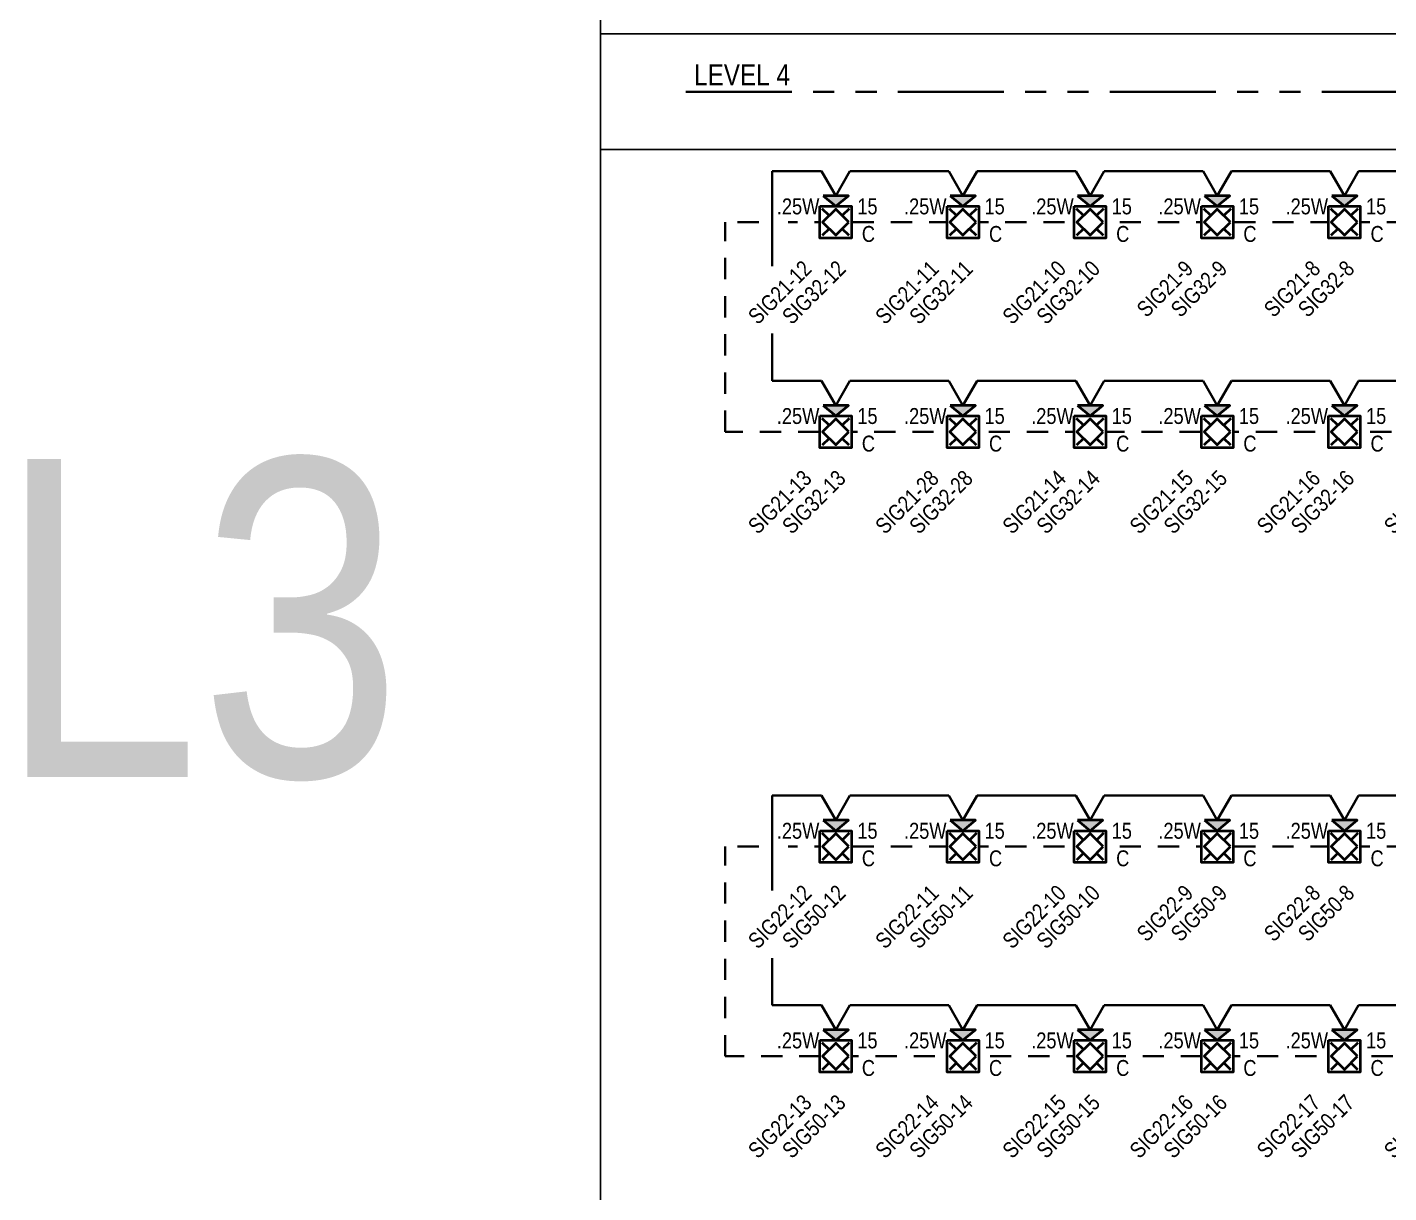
# Model space of a CAD drawing. Header units: inches. Extents: x 84 to 207, y -12 to 77.
# Drawn here: x 115.13 to 123.16, y 17.08 to 23.95 of the extents above; entities that cross this region are included whole.
import ezdxf
from ezdxf.enums import TextEntityAlignment as Align

# ---------------------------------------------------------------- set-up
doc = ezdxf.new("R2010")
doc.units = ezdxf.units.IN
doc.header["$MEASUREMENT"] = 0
doc.set_wipeout_variables(frame=1)
doc.linetypes.add('HIDDEN2', pattern=[0.1875, 0.125, -0.0625])
doc.linetypes.add('PHANTOM2', pattern=[1.25, 0.625, -0.125, 0.125, -0.125, 0.125, -0.125])
for name, color, linetype, lineweight in [('F-ALRM-INDC', 83, 'Continuous', 40), ('F-ALRM-WIRE-DTCT', 151, 'Continuous', 35), ('F-ALRM-WIRE-INDC', 3, 'Continuous', 35), ('F-ALRM-WIRE-SPKR', 221, 'HIDDEN2', 35), ('F-ANNO-INDC', 3, 'Continuous', 25), ('F-ANNO-INDC-ADDR', 91, 'Continuous', 25), ('F-ANNO-INDC-CAND', 120, 'Continuous', 25), ('F-ANNO-INDC-DESC', 111, 'Continuous', 25), ('F-ANNO-INDC-NOTE', 110, 'Continuous', 25), ('F-ANNO-SPKR-ADDR', 210, 'Continuous', 25), ('F-ANNO-SPKR-WATT', 220, 'Continuous', 25), ('F-ANNO-TEXT', 7, 'Continuous', 25), ('F-ANNO-WIPE', 7, 'Continuous', 0)]:
    doc.layers.add(name, color=color, linetype=linetype, lineweight=lineweight)
doc.styles.add('Body', font='', dxfattribs={"height": 0.09375})
doc.styles.get("Standard").update_dxf_attribs({"font": 'arial.ttf'})
doc.styles.get('Body').set_extended_font_data('Arial Narrow')

# ---------------------------------------------------------------- blocks, each defined once
blk = doc.blocks.new('*U22')
at = {"color": 0, "linetype": 'ByBlock', "lineweight": -2, "style": 'Body', "flags": 9}
blk.add_attdef('WIREDROP', text='', height=0.00938, dxfattribs=at).set_placement((0, -0.1449), align=Align.MIDDLE_CENTER)
at = {"layer": 'F-ANNO-INDC-ADDR', "style": 'Body', "flags": 8}
blk.add_attdef('NACTAG', text='', height=0.0938, rotation=45, dxfattribs=at).set_placement((-0.2007, -0.2176), align=Align.TOP_RIGHT)
at = {"layer": 'F-ANNO-INDC-DESC', "lineweight": 30, "flags": 51}
blk.add_attdef('DESCRIPTION', text='', height=0.0938, rotation=45, dxfattribs=at).set_placement((0.2007, -0.2176), align=Align.TOP_RIGHT)
at = {"layer": 'F-ANNO-INDC-NOTE', "lineweight": 30, "flags": 104}
blk.add_attdef('NOTES', text='', height=0.0938, dxfattribs=at).set_placement((-0.1927, -0.0693), align=Align.MIDDLE_RIGHT)
at = {"layer": 'F-ANNO-SPKR-ADDR', "style": 'Body', "flags": 8}
blk.add_attdef('SPEAKTAG', text='', height=0.0938, rotation=45, dxfattribs=at).set_placement((0, -0.2176), align=Align.TOP_RIGHT)
at = {"linetype": 'ByBlock', "ltscale": 0.5}
blk.add_wipeout([(-0.0938, 0.0937), (0.0937, 0.0937), (0.0937, -0.0938), (-0.0938, -0.0938)], dxfattribs=at).dxf.layer = 'F-ANNO-WIPE'
at = {"color": 0, "linetype": 'ByBlock', "lineweight": -2, "ltscale": 0.5}
for p, q in [((-0.0387, -0.0387), (-0.0793, -0.0793)), ((0.0793, -0.0793), (0.0387, -0.0387))]:
    blk.add_line(p, q, dxfattribs=at)
at = {"color": 0, "linetype": 'ByBlock', "lineweight": -2, "style": 'Body', "flags": 9}
blk.add_attdef('WIRE', (-0.0007, 0), '', height=0.00938, dxfattribs=at)
for tag, p in [('CONNFROM_SPEAK', (0, -0.1336)), ('CONNFROM_NAC', (0, -0.121)), ('ELEVATION', (0, -0.1084)), ('PID', (0, -0.0962))]:
    blk.add_attdef(tag, text='', height=0.00938, dxfattribs=at).set_placement(p, align=Align.MIDDLE_CENTER)
at = {"layer": 'F-ANNO-INDC', "style": 'Body', "flags": 8}
blk.add_attdef('CEIL', text='', height=0.0938, dxfattribs=at).set_placement((0.1927, -0.0693), align=Align.MIDDLE_CENTER)
at = {"layer": 'F-ANNO-INDC-NOTE', "style": 'Body'}
blk.add_attdef('NOTE', text='', height=0.0938, dxfattribs=at).set_placement((-0.1927, -0.0693), align=Align.MIDDLE_CENTER)
at = {"linetype": 'ByBlock'}
blk.add_wipeout([(-0.075, 0.1562), (0, 0.0937), (0.075, 0.1562)], dxfattribs=at).dxf.layer = 'F-ANNO-WIPE'
h = blk.add_hatch(color=0)
h.dxf.hatch_style = 1
h.paths.add_polyline_path([(0.075, 0.1562), (-0.075, 0.1562), (0, 0.0937)])
at = {"color": 0, "linetype": 'ByBlock', "lineweight": -2, "ltscale": 0.5}
for p, q in [((-0.0387, 0.0387), (-0.0793, 0.0793)), ((0.0793, 0.0793), (0.0387, 0.0387))]:
    blk.add_line(p, q, dxfattribs=at)
for points in [[(-0.0938, 0.0937), (0.0937, 0.0937), (0.0937, -0.0938), (-0.0938, -0.0938)], [(0.0774, 0), (0, 0.0774), (-0.0774, 0), (0, -0.0774)]]:
    blk.add_lwpolyline(points, close=True, dxfattribs=at)
at = {"color": 0, "linetype": 'ByBlock', "lineweight": -2}
blk.add_lwpolyline([(-0.075, 0.1562), (0, 0.0937), (0.075, 0.1562)], close=True, dxfattribs=at)
at = {"layer": 'F-ANNO-INDC', "style": 'Body', "flags": 8}
for tag, p in [('WG', (-0.1927, 0.229)), ('WP', (0.1927, 0.229))]:
    blk.add_attdef(tag, text='', height=0.0938, dxfattribs=at).set_placement(p, align=Align.MIDDLE_CENTER)
at = {"layer": 'F-ANNO-INDC-CAND', "style": 'Body', "flags": 8}
blk.add_attdef('CD', text='', height=0.0938, dxfattribs=at).set_placement((0.1871, 0.0933), align=Align.MIDDLE_CENTER)
at = {"layer": 'F-ANNO-SPKR-WATT', "linetype": 'Continuous', "style": 'Body', "flags": 8}
blk.add_attdef('WATT', text='', height=0.0938, dxfattribs=at).set_placement((-0.2221, 0.0933), align=Align.MIDDLE_CENTER)
blk = doc.blocks.new('*U64')
at = {"color": 0, "linetype": 'ByBlock', "lineweight": -2}
for points in [[(0, 0.1557), (-0.0833, 0.3)], [(0, 0.1557), (0.0833, 0.3)], [(0.0833, 0.3), (0.6667, 0.3)]]:
    blk.add_lwpolyline(points, dxfattribs=at)

msp = doc.modelspace()

# ---------------------------------------------------------------- linework, layer by layer
at = {"layer": 'Defpoints', "color": 3}
msp.add_lwpolyline([(118.5083, 23.2331), (154.2067, 23.2331), (154.2067, 50.474), (118.5083, 50.474)], close=True, dxfattribs=at)
at = {"layer": 'F-ALRM-WIRE-DTCT', "color": 251, "linetype": 'PHANTOM2', "true_color": 0x636466}
msp.add_line((119.0119, 23.5735), (147.5653, 23.5735), dxfattribs=at)
at = {"layer": 'F-ALRM-WIRE-INDC'}
for p, q in [((119.8121, 23.1047), (119.5204, 23.1047)), ((119.5204, 22.1471), (119.5204, 21.8687)), ((119.8121, 21.8687), (119.5204, 21.8687)), ((119.8121, 19.4234), (119.5204, 19.4234)), ((119.5204, 18.4658), (119.5204, 18.1874)), ((119.8121, 18.1874), (119.5204, 18.1874))]:
    msp.add_line(p, q, dxfattribs=at)
at = {"layer": 'F-ALRM-WIRE-SPKR'}
for p, q in [((119.2429, 21.5682), (119.2429, 22.8042)), ((119.2429, 17.8869), (119.2429, 19.1229))]:
    msp.add_line(p, q, dxfattribs=at)
for points in [[(128.8954, 22.8042), (119.6141, 22.8042)], [(128.7978, 21.5682), (119.2429, 21.5682)], [(128.8954, 19.1229), (119.6141, 19.1229)], [(129.9305, 17.8869), (119.2429, 17.8869)]]:
    msp.add_lwpolyline(points, dxfattribs=at)

# ---------------------------------------------------------------- texts
at = {"layer": 'Defpoints', "color": 6, "style": 'Body'}
msp.add_text('L3', height=1.875, dxfattribs=at).set_placement((114.9507, 19.534))
at = {"layer": 'F-ANNO-TEXT', "insert": (119.06, 23.6106), "char_height": 0.125, "width": 0.859512, "attachment_point": 7, "style": 'Body'}
msp.add_mtext('LEVEL 4', dxfattribs=at)

# ---------------------------------------------------------------- next in the draw order: block references
at = {"layer": 'F-ALRM-INDC'}
ref = msp.add_blockref('*U22', (122.8954, 22.8042), dxfattribs=at)
ref.add_attrib('CEIL', 'C', dxfattribs={"layer": 'F-ANNO-INDC', "height": 0.0938, "style": 'Body'}).set_placement((123.088, 22.7349), align=Align.MIDDLE_CENTER)
ref.add_attrib('NACTAG', 'SIG21-8', dxfattribs={"layer": 'F-ANNO-INDC-ADDR', "height": 0.09375, "rotation": 45, "style": 'Body'}).set_placement((122.6947, 22.5865), align=Align.TOP_RIGHT)
ref.add_attrib('CD', '15', dxfattribs={"layer": 'F-ANNO-INDC-CAND', "height": 0.09375, "style": 'Body'}).set_placement((123.0824, 22.8974), align=Align.MIDDLE_CENTER)
ref.add_attrib('SPEAKTAG', 'SIG32-8', dxfattribs={"layer": 'F-ANNO-SPKR-ADDR', "height": 0.09375, "rotation": 45, "style": 'Body'}).set_placement((122.8954, 22.5865), align=Align.TOP_RIGHT)
ref.add_attrib('WATT', '.25W', dxfattribs={"layer": 'F-ANNO-SPKR-WATT', "linetype": 'Continuous', "height": 0.09375, "style": 'Body'}).set_placement((122.6733, 22.8974), align=Align.MIDDLE_CENTER)
ref = msp.add_blockref('*U22', (119.8954, 21.5682), dxfattribs=at)
ref.add_attrib('CEIL', 'C', dxfattribs={"layer": 'F-ANNO-INDC', "height": 0.0938, "style": 'Body'}).set_placement((120.088, 21.4989), align=Align.MIDDLE_CENTER)
ref.add_attrib('NACTAG', 'SIG21-13', dxfattribs={"layer": 'F-ANNO-INDC-ADDR', "height": 0.09375, "rotation": 45, "style": 'Body'}).set_placement((119.6947, 21.3506), align=Align.TOP_RIGHT)
ref.add_attrib('CD', '15', dxfattribs={"layer": 'F-ANNO-INDC-CAND', "height": 0.09375, "style": 'Body'}).set_placement((120.0824, 21.6615), align=Align.MIDDLE_CENTER)
ref.add_attrib('SPEAKTAG', 'SIG32-13', dxfattribs={"layer": 'F-ANNO-SPKR-ADDR', "height": 0.09375, "rotation": 45, "style": 'Body'}).set_placement((119.8954, 21.3506), align=Align.TOP_RIGHT)
ref.add_attrib('WATT', '.25W', dxfattribs={"layer": 'F-ANNO-SPKR-WATT', "linetype": 'Continuous', "height": 0.09375, "style": 'Body'}).set_placement((119.6733, 21.6615), align=Align.MIDDLE_CENTER)
ref = msp.add_blockref('*U22', (121.3954, 21.5682), dxfattribs=at)
ref.add_attrib('CEIL', 'C', dxfattribs={"layer": 'F-ANNO-INDC', "height": 0.0938, "style": 'Body'}).set_placement((121.588, 21.4989), align=Align.MIDDLE_CENTER)
ref.add_attrib('NACTAG', 'SIG21-14', dxfattribs={"layer": 'F-ANNO-INDC-ADDR', "height": 0.09375, "rotation": 45, "style": 'Body'}).set_placement((121.1947, 21.3506), align=Align.TOP_RIGHT)
ref.add_attrib('CD', '15', dxfattribs={"layer": 'F-ANNO-INDC-CAND', "height": 0.09375, "style": 'Body'}).set_placement((121.5824, 21.6615), align=Align.MIDDLE_CENTER)
ref.add_attrib('SPEAKTAG', 'SIG32-14', dxfattribs={"layer": 'F-ANNO-SPKR-ADDR', "height": 0.09375, "rotation": 45, "style": 'Body'}).set_placement((121.3954, 21.3506), align=Align.TOP_RIGHT)
ref.add_attrib('WATT', '.25W', dxfattribs={"layer": 'F-ANNO-SPKR-WATT', "linetype": 'Continuous', "height": 0.09375, "style": 'Body'}).set_placement((121.1733, 21.6615), align=Align.MIDDLE_CENTER)
ref = msp.add_blockref('*U22', (122.8954, 19.1229), dxfattribs=at)
ref.add_attrib('CEIL', 'C', dxfattribs={"layer": 'F-ANNO-INDC', "height": 0.0938, "style": 'Body'}).set_placement((123.088, 19.0536), align=Align.MIDDLE_CENTER)
ref.add_attrib('NACTAG', 'SIG22-8', dxfattribs={"layer": 'F-ANNO-INDC-ADDR', "height": 0.09375, "rotation": 45, "style": 'Body'}).set_placement((122.6947, 18.9052), align=Align.TOP_RIGHT)
ref.add_attrib('CD', '15', dxfattribs={"layer": 'F-ANNO-INDC-CAND', "height": 0.09375, "style": 'Body'}).set_placement((123.0824, 19.2161), align=Align.MIDDLE_CENTER)
ref.add_attrib('SPEAKTAG', 'SIG50-8', dxfattribs={"layer": 'F-ANNO-SPKR-ADDR', "height": 0.09375, "rotation": 45, "style": 'Body'}).set_placement((122.8954, 18.9052), align=Align.TOP_RIGHT)
ref.add_attrib('WATT', '.25W', dxfattribs={"layer": 'F-ANNO-SPKR-WATT', "linetype": 'Continuous', "height": 0.09375, "style": 'Body'}).set_placement((122.6733, 19.2161), align=Align.MIDDLE_CENTER)
ref = msp.add_blockref('*U22', (119.8954, 17.8869), dxfattribs=at)
ref.add_attrib('CEIL', 'C', dxfattribs={"layer": 'F-ANNO-INDC', "height": 0.0938, "style": 'Body'}).set_placement((120.088, 17.8176), align=Align.MIDDLE_CENTER)
ref.add_attrib('NACTAG', 'SIG22-13', dxfattribs={"layer": 'F-ANNO-INDC-ADDR', "height": 0.09375, "rotation": 45, "style": 'Body'}).set_placement((119.6947, 17.6693), align=Align.TOP_RIGHT)
ref.add_attrib('CD', '15', dxfattribs={"layer": 'F-ANNO-INDC-CAND', "height": 0.09375, "style": 'Body'}).set_placement((120.0824, 17.9802), align=Align.MIDDLE_CENTER)
ref.add_attrib('SPEAKTAG', 'SIG50-13', dxfattribs={"layer": 'F-ANNO-SPKR-ADDR', "height": 0.09375, "rotation": 45, "style": 'Body'}).set_placement((119.8954, 17.6693), align=Align.TOP_RIGHT)
ref.add_attrib('WATT', '.25W', dxfattribs={"layer": 'F-ANNO-SPKR-WATT', "linetype": 'Continuous', "height": 0.09375, "style": 'Body'}).set_placement((119.6733, 17.9802), align=Align.MIDDLE_CENTER)

# ---------------------------------------------------------------- next in the draw order: block references
ref = msp.add_blockref('*U22', (122.1454, 22.8042), dxfattribs=at)
ref.add_attrib('CEIL', 'C', dxfattribs={"layer": 'F-ANNO-INDC', "height": 0.0938, "style": 'Body'}).set_placement((122.338, 22.7349), align=Align.MIDDLE_CENTER)
ref.add_attrib('NACTAG', 'SIG21-9', dxfattribs={"layer": 'F-ANNO-INDC-ADDR', "height": 0.09375, "rotation": 45, "style": 'Body'}).set_placement((121.9447, 22.5865), align=Align.TOP_RIGHT)
ref.add_attrib('CD', '15', dxfattribs={"layer": 'F-ANNO-INDC-CAND', "height": 0.09375, "style": 'Body'}).set_placement((122.3324, 22.8974), align=Align.MIDDLE_CENTER)
ref.add_attrib('SPEAKTAG', 'SIG32-9', dxfattribs={"layer": 'F-ANNO-SPKR-ADDR', "height": 0.09375, "rotation": 45, "style": 'Body'}).set_placement((122.1454, 22.5865), align=Align.TOP_RIGHT)
ref.add_attrib('WATT', '.25W', dxfattribs={"layer": 'F-ANNO-SPKR-WATT', "linetype": 'Continuous', "height": 0.09375, "style": 'Body'}).set_placement((121.9233, 22.8974), align=Align.MIDDLE_CENTER)
ref = msp.add_blockref('*U22', (120.6454, 21.5682), dxfattribs=at)
ref.add_attrib('CEIL', 'C', dxfattribs={"layer": 'F-ANNO-INDC', "height": 0.0938, "style": 'Body'}).set_placement((120.838, 21.4989), align=Align.MIDDLE_CENTER)
ref.add_attrib('NACTAG', 'SIG21-28', dxfattribs={"layer": 'F-ANNO-INDC-ADDR', "height": 0.09375, "rotation": 45, "style": 'Body'}).set_placement((120.4447, 21.3506), align=Align.TOP_RIGHT)
ref.add_attrib('CD', '15', dxfattribs={"layer": 'F-ANNO-INDC-CAND', "height": 0.09375, "style": 'Body'}).set_placement((120.8324, 21.6615), align=Align.MIDDLE_CENTER)
ref.add_attrib('SPEAKTAG', 'SIG32-28', dxfattribs={"layer": 'F-ANNO-SPKR-ADDR', "height": 0.09375, "rotation": 45, "style": 'Body'}).set_placement((120.6454, 21.3506), align=Align.TOP_RIGHT)
ref.add_attrib('WATT', '.25W', dxfattribs={"layer": 'F-ANNO-SPKR-WATT', "linetype": 'Continuous', "height": 0.09375, "style": 'Body'}).set_placement((120.4233, 21.6615), align=Align.MIDDLE_CENTER)
ref = msp.add_blockref('*U22', (122.1454, 21.5682), dxfattribs=at)
ref.add_attrib('CEIL', 'C', dxfattribs={"layer": 'F-ANNO-INDC', "height": 0.0938, "style": 'Body'}).set_placement((122.338, 21.4989), align=Align.MIDDLE_CENTER)
ref.add_attrib('NACTAG', 'SIG21-15', dxfattribs={"layer": 'F-ANNO-INDC-ADDR', "height": 0.09375, "rotation": 45, "style": 'Body'}).set_placement((121.9447, 21.3506), align=Align.TOP_RIGHT)
ref.add_attrib('CD', '15', dxfattribs={"layer": 'F-ANNO-INDC-CAND', "height": 0.09375, "style": 'Body'}).set_placement((122.3324, 21.6615), align=Align.MIDDLE_CENTER)
ref.add_attrib('SPEAKTAG', 'SIG32-15', dxfattribs={"layer": 'F-ANNO-SPKR-ADDR', "height": 0.09375, "rotation": 45, "style": 'Body'}).set_placement((122.1454, 21.3506), align=Align.TOP_RIGHT)
ref.add_attrib('WATT', '.25W', dxfattribs={"layer": 'F-ANNO-SPKR-WATT', "linetype": 'Continuous', "height": 0.09375, "style": 'Body'}).set_placement((121.9233, 21.6615), align=Align.MIDDLE_CENTER)
ref = msp.add_blockref('*U22', (122.1454, 19.1229), dxfattribs=at)
ref.add_attrib('CEIL', 'C', dxfattribs={"layer": 'F-ANNO-INDC', "height": 0.0938, "style": 'Body'}).set_placement((122.338, 19.0536), align=Align.MIDDLE_CENTER)
ref.add_attrib('NACTAG', 'SIG22-9', dxfattribs={"layer": 'F-ANNO-INDC-ADDR', "height": 0.09375, "rotation": 45, "style": 'Body'}).set_placement((121.9447, 18.9052), align=Align.TOP_RIGHT)
ref.add_attrib('CD', '15', dxfattribs={"layer": 'F-ANNO-INDC-CAND', "height": 0.09375, "style": 'Body'}).set_placement((122.3324, 19.2161), align=Align.MIDDLE_CENTER)
ref.add_attrib('SPEAKTAG', 'SIG50-9', dxfattribs={"layer": 'F-ANNO-SPKR-ADDR', "height": 0.09375, "rotation": 45, "style": 'Body'}).set_placement((122.1454, 18.9052), align=Align.TOP_RIGHT)
ref.add_attrib('WATT', '.25W', dxfattribs={"layer": 'F-ANNO-SPKR-WATT', "linetype": 'Continuous', "height": 0.09375, "style": 'Body'}).set_placement((121.9233, 19.2161), align=Align.MIDDLE_CENTER)
ref = msp.add_blockref('*U22', (120.6454, 17.8869), dxfattribs=at)
ref.add_attrib('CEIL', 'C', dxfattribs={"layer": 'F-ANNO-INDC', "height": 0.0938, "style": 'Body'}).set_placement((120.838, 17.8176), align=Align.MIDDLE_CENTER)
ref.add_attrib('NACTAG', 'SIG22-14', dxfattribs={"layer": 'F-ANNO-INDC-ADDR', "height": 0.09375, "rotation": 45, "style": 'Body'}).set_placement((120.4447, 17.6693), align=Align.TOP_RIGHT)
ref.add_attrib('CD', '15', dxfattribs={"layer": 'F-ANNO-INDC-CAND', "height": 0.09375, "style": 'Body'}).set_placement((120.8324, 17.9802), align=Align.MIDDLE_CENTER)
ref.add_attrib('SPEAKTAG', 'SIG50-14', dxfattribs={"layer": 'F-ANNO-SPKR-ADDR', "height": 0.09375, "rotation": 45, "style": 'Body'}).set_placement((120.6454, 17.6693), align=Align.TOP_RIGHT)
ref.add_attrib('WATT', '.25W', dxfattribs={"layer": 'F-ANNO-SPKR-WATT', "linetype": 'Continuous', "height": 0.09375, "style": 'Body'}).set_placement((120.4233, 17.9802), align=Align.MIDDLE_CENTER)
at = {"layer": 'F-ALRM-WIRE-INDC'}
for p in [(122.8954, 22.8047), (122.8954, 19.1234)]:
    msp.add_blockref('*U64', p, dxfattribs=at)

# ---------------------------------------------------------------- next in the draw order: block references
at = {"layer": 'F-ALRM-INDC'}
ref = msp.add_blockref('*U22', (121.3954, 22.8042), dxfattribs=at)
ref.add_attrib('CEIL', 'C', dxfattribs={"layer": 'F-ANNO-INDC', "height": 0.0938, "style": 'Body'}).set_placement((121.588, 22.7349), align=Align.MIDDLE_CENTER)
ref.add_attrib('NACTAG', 'SIG21-10', dxfattribs={"layer": 'F-ANNO-INDC-ADDR', "height": 0.09375, "rotation": 45, "style": 'Body'}).set_placement((121.1947, 22.5865), align=Align.TOP_RIGHT)
ref.add_attrib('CD', '15', dxfattribs={"layer": 'F-ANNO-INDC-CAND', "height": 0.09375, "style": 'Body'}).set_placement((121.5824, 22.8974), align=Align.MIDDLE_CENTER)
ref.add_attrib('SPEAKTAG', 'SIG32-10', dxfattribs={"layer": 'F-ANNO-SPKR-ADDR', "height": 0.09375, "rotation": 45, "style": 'Body'}).set_placement((121.3954, 22.5865), align=Align.TOP_RIGHT)
ref.add_attrib('WATT', '.25W', dxfattribs={"layer": 'F-ANNO-SPKR-WATT', "linetype": 'Continuous', "height": 0.09375, "style": 'Body'}).set_placement((121.1733, 22.8974), align=Align.MIDDLE_CENTER)
ref = msp.add_blockref('*U22', (122.8954, 21.5682), dxfattribs=at)
ref.add_attrib('CEIL', 'C', dxfattribs={"layer": 'F-ANNO-INDC', "height": 0.0938, "style": 'Body'}).set_placement((123.088, 21.4989), align=Align.MIDDLE_CENTER)
ref.add_attrib('NACTAG', 'SIG21-16', dxfattribs={"layer": 'F-ANNO-INDC-ADDR', "height": 0.09375, "rotation": 45, "style": 'Body'}).set_placement((122.6947, 21.3506), align=Align.TOP_RIGHT)
ref.add_attrib('CD', '15', dxfattribs={"layer": 'F-ANNO-INDC-CAND', "height": 0.09375, "style": 'Body'}).set_placement((123.0824, 21.6615), align=Align.MIDDLE_CENTER)
ref.add_attrib('SPEAKTAG', 'SIG32-16', dxfattribs={"layer": 'F-ANNO-SPKR-ADDR', "height": 0.09375, "rotation": 45, "style": 'Body'}).set_placement((122.8954, 21.3506), align=Align.TOP_RIGHT)
ref.add_attrib('WATT', '.25W', dxfattribs={"layer": 'F-ANNO-SPKR-WATT', "linetype": 'Continuous', "height": 0.09375, "style": 'Body'}).set_placement((122.6733, 21.6615), align=Align.MIDDLE_CENTER)
ref = msp.add_blockref('*U22', (121.3954, 19.1229), dxfattribs=at)
ref.add_attrib('CEIL', 'C', dxfattribs={"layer": 'F-ANNO-INDC', "height": 0.0938, "style": 'Body'}).set_placement((121.588, 19.0536), align=Align.MIDDLE_CENTER)
ref.add_attrib('NACTAG', 'SIG22-10', dxfattribs={"layer": 'F-ANNO-INDC-ADDR', "height": 0.09375, "rotation": 45, "style": 'Body'}).set_placement((121.1947, 18.9052), align=Align.TOP_RIGHT)
ref.add_attrib('CD', '15', dxfattribs={"layer": 'F-ANNO-INDC-CAND', "height": 0.09375, "style": 'Body'}).set_placement((121.5824, 19.2161), align=Align.MIDDLE_CENTER)
ref.add_attrib('SPEAKTAG', 'SIG50-10', dxfattribs={"layer": 'F-ANNO-SPKR-ADDR', "height": 0.09375, "rotation": 45, "style": 'Body'}).set_placement((121.3954, 18.9052), align=Align.TOP_RIGHT)
ref.add_attrib('WATT', '.25W', dxfattribs={"layer": 'F-ANNO-SPKR-WATT', "linetype": 'Continuous', "height": 0.09375, "style": 'Body'}).set_placement((121.1733, 19.2161), align=Align.MIDDLE_CENTER)
ref = msp.add_blockref('*U22', (121.3954, 17.8869), dxfattribs=at)
ref.add_attrib('CEIL', 'C', dxfattribs={"layer": 'F-ANNO-INDC', "height": 0.0938, "style": 'Body'}).set_placement((121.588, 17.8176), align=Align.MIDDLE_CENTER)
ref.add_attrib('NACTAG', 'SIG22-15', dxfattribs={"layer": 'F-ANNO-INDC-ADDR', "height": 0.09375, "rotation": 45, "style": 'Body'}).set_placement((121.1947, 17.6693), align=Align.TOP_RIGHT)
ref.add_attrib('CD', '15', dxfattribs={"layer": 'F-ANNO-INDC-CAND', "height": 0.09375, "style": 'Body'}).set_placement((121.5824, 17.9802), align=Align.MIDDLE_CENTER)
ref.add_attrib('SPEAKTAG', 'SIG50-15', dxfattribs={"layer": 'F-ANNO-SPKR-ADDR', "height": 0.09375, "rotation": 45, "style": 'Body'}).set_placement((121.3954, 17.6693), align=Align.TOP_RIGHT)
ref.add_attrib('WATT', '.25W', dxfattribs={"layer": 'F-ANNO-SPKR-WATT', "linetype": 'Continuous', "height": 0.09375, "style": 'Body'}).set_placement((121.1733, 17.9802), align=Align.MIDDLE_CENTER)
at = {"layer": 'F-ALRM-WIRE-INDC'}
for p in [(122.1454, 22.8047), (119.8954, 21.5687), (120.6454, 21.5687), (121.3954, 21.5687), (122.1454, 19.1234), (119.8954, 17.8874)]:
    msp.add_blockref('*U64', p, dxfattribs=at)

# ---------------------------------------------------------------- next in the draw order: block references
at = {"layer": 'F-ALRM-INDC'}
ref = msp.add_blockref('*U22', (120.6454, 22.8042), dxfattribs=at)
ref.add_attrib('CEIL', 'C', dxfattribs={"layer": 'F-ANNO-INDC', "height": 0.0938, "style": 'Body'}).set_placement((120.838, 22.7349), align=Align.MIDDLE_CENTER)
ref.add_attrib('NACTAG', 'SIG21-11', dxfattribs={"layer": 'F-ANNO-INDC-ADDR', "height": 0.09375, "rotation": 45, "style": 'Body'}).set_placement((120.4447, 22.5865), align=Align.TOP_RIGHT)
ref.add_attrib('CD', '15', dxfattribs={"layer": 'F-ANNO-INDC-CAND', "height": 0.09375, "style": 'Body'}).set_placement((120.8324, 22.8974), align=Align.MIDDLE_CENTER)
ref.add_attrib('SPEAKTAG', 'SIG32-11', dxfattribs={"layer": 'F-ANNO-SPKR-ADDR', "height": 0.09375, "rotation": 45, "style": 'Body'}).set_placement((120.6454, 22.5865), align=Align.TOP_RIGHT)
ref.add_attrib('WATT', '.25W', dxfattribs={"layer": 'F-ANNO-SPKR-WATT', "linetype": 'Continuous', "height": 0.09375, "style": 'Body'}).set_placement((120.4233, 22.8974), align=Align.MIDDLE_CENTER)
ref = msp.add_blockref('*U22', (123.6454, 21.5682), dxfattribs=at)
ref.add_attrib('CEIL', 'C', dxfattribs={"layer": 'F-ANNO-INDC', "height": 0.0938, "style": 'Body'}).set_placement((123.838, 21.4989), align=Align.MIDDLE_CENTER)
ref.add_attrib('NACTAG', 'SIG21-17', dxfattribs={"layer": 'F-ANNO-INDC-ADDR', "height": 0.09375, "rotation": 45, "style": 'Body'}).set_placement((123.4447, 21.3506), align=Align.TOP_RIGHT)
ref.add_attrib('CD', '15', dxfattribs={"layer": 'F-ANNO-INDC-CAND', "height": 0.09375, "style": 'Body'}).set_placement((123.8324, 21.6615), align=Align.MIDDLE_CENTER)
ref.add_attrib('SPEAKTAG', 'SIG32-17', dxfattribs={"layer": 'F-ANNO-SPKR-ADDR', "height": 0.09375, "rotation": 45, "style": 'Body'}).set_placement((123.6454, 21.3506), align=Align.TOP_RIGHT)
ref.add_attrib('WATT', '.25W', dxfattribs={"layer": 'F-ANNO-SPKR-WATT', "linetype": 'Continuous', "height": 0.09375, "style": 'Body'}).set_placement((123.4233, 21.6615), align=Align.MIDDLE_CENTER)
ref = msp.add_blockref('*U22', (120.6454, 19.1229), dxfattribs=at)
ref.add_attrib('CEIL', 'C', dxfattribs={"layer": 'F-ANNO-INDC', "height": 0.0938, "style": 'Body'}).set_placement((120.838, 19.0536), align=Align.MIDDLE_CENTER)
ref.add_attrib('NACTAG', 'SIG22-11', dxfattribs={"layer": 'F-ANNO-INDC-ADDR', "height": 0.09375, "rotation": 45, "style": 'Body'}).set_placement((120.4447, 18.9052), align=Align.TOP_RIGHT)
ref.add_attrib('CD', '15', dxfattribs={"layer": 'F-ANNO-INDC-CAND', "height": 0.09375, "style": 'Body'}).set_placement((120.8324, 19.2161), align=Align.MIDDLE_CENTER)
ref.add_attrib('SPEAKTAG', 'SIG50-11', dxfattribs={"layer": 'F-ANNO-SPKR-ADDR', "height": 0.09375, "rotation": 45, "style": 'Body'}).set_placement((120.6454, 18.9052), align=Align.TOP_RIGHT)
ref.add_attrib('WATT', '.25W', dxfattribs={"layer": 'F-ANNO-SPKR-WATT', "linetype": 'Continuous', "height": 0.09375, "style": 'Body'}).set_placement((120.4233, 19.2161), align=Align.MIDDLE_CENTER)
ref = msp.add_blockref('*U22', (122.1454, 17.8869), dxfattribs=at)
ref.add_attrib('CEIL', 'C', dxfattribs={"layer": 'F-ANNO-INDC', "height": 0.0938, "style": 'Body'}).set_placement((122.338, 17.8176), align=Align.MIDDLE_CENTER)
ref.add_attrib('NACTAG', 'SIG22-16', dxfattribs={"layer": 'F-ANNO-INDC-ADDR', "height": 0.09375, "rotation": 45, "style": 'Body'}).set_placement((121.9447, 17.6693), align=Align.TOP_RIGHT)
ref.add_attrib('CD', '15', dxfattribs={"layer": 'F-ANNO-INDC-CAND', "height": 0.09375, "style": 'Body'}).set_placement((122.3324, 17.9802), align=Align.MIDDLE_CENTER)
ref.add_attrib('SPEAKTAG', 'SIG50-16', dxfattribs={"layer": 'F-ANNO-SPKR-ADDR', "height": 0.09375, "rotation": 45, "style": 'Body'}).set_placement((122.1454, 17.6693), align=Align.TOP_RIGHT)
ref.add_attrib('WATT', '.25W', dxfattribs={"layer": 'F-ANNO-SPKR-WATT', "linetype": 'Continuous', "height": 0.09375, "style": 'Body'}).set_placement((121.9233, 17.9802), align=Align.MIDDLE_CENTER)
at = {"layer": 'F-ALRM-WIRE-INDC'}
for p in [(121.3954, 22.8047), (122.1454, 21.5687), (121.3954, 19.1234), (120.6454, 17.8874)]:
    msp.add_blockref('*U64', p, dxfattribs=at)

# ---------------------------------------------------------------- next in the draw order: block references
at = {"layer": 'F-ALRM-INDC'}
ref = msp.add_blockref('*U22', (119.8954, 22.8042), dxfattribs=at)
ref.add_attrib('CEIL', 'C', dxfattribs={"layer": 'F-ANNO-INDC', "height": 0.0938, "style": 'Body'}).set_placement((120.088, 22.7349), align=Align.MIDDLE_CENTER)
ref.add_attrib('NACTAG', 'SIG21-12', dxfattribs={"layer": 'F-ANNO-INDC-ADDR', "height": 0.09375, "rotation": 45, "style": 'Body'}).set_placement((119.6947, 22.5865), align=Align.TOP_RIGHT)
ref.add_attrib('CD', '15', dxfattribs={"layer": 'F-ANNO-INDC-CAND', "height": 0.09375, "style": 'Body'}).set_placement((120.0824, 22.8974), align=Align.MIDDLE_CENTER)
ref.add_attrib('SPEAKTAG', 'SIG32-12', dxfattribs={"layer": 'F-ANNO-SPKR-ADDR', "height": 0.09375, "rotation": 45, "style": 'Body'}).set_placement((119.8954, 22.5865), align=Align.TOP_RIGHT)
ref.add_attrib('WATT', '.25W', dxfattribs={"layer": 'F-ANNO-SPKR-WATT', "linetype": 'Continuous', "height": 0.09375, "style": 'Body'}).set_placement((119.6733, 22.8974), align=Align.MIDDLE_CENTER)
ref = msp.add_blockref('*U22', (119.8954, 19.1229), dxfattribs=at)
ref.add_attrib('CEIL', 'C', dxfattribs={"layer": 'F-ANNO-INDC', "height": 0.0938, "style": 'Body'}).set_placement((120.088, 19.0536), align=Align.MIDDLE_CENTER)
ref.add_attrib('NACTAG', 'SIG22-12', dxfattribs={"layer": 'F-ANNO-INDC-ADDR', "height": 0.09375, "rotation": 45, "style": 'Body'}).set_placement((119.6947, 18.9052), align=Align.TOP_RIGHT)
ref.add_attrib('CD', '15', dxfattribs={"layer": 'F-ANNO-INDC-CAND', "height": 0.09375, "style": 'Body'}).set_placement((120.0824, 19.2161), align=Align.MIDDLE_CENTER)
ref.add_attrib('SPEAKTAG', 'SIG50-12', dxfattribs={"layer": 'F-ANNO-SPKR-ADDR', "height": 0.09375, "rotation": 45, "style": 'Body'}).set_placement((119.8954, 18.9052), align=Align.TOP_RIGHT)
ref.add_attrib('WATT', '.25W', dxfattribs={"layer": 'F-ANNO-SPKR-WATT', "linetype": 'Continuous', "height": 0.09375, "style": 'Body'}).set_placement((119.6733, 19.2161), align=Align.MIDDLE_CENTER)
ref = msp.add_blockref('*U22', (122.8954, 17.8869), dxfattribs=at)
ref.add_attrib('CEIL', 'C', dxfattribs={"layer": 'F-ANNO-INDC', "height": 0.0938, "style": 'Body'}).set_placement((123.088, 17.8176), align=Align.MIDDLE_CENTER)
ref.add_attrib('NACTAG', 'SIG22-17', dxfattribs={"layer": 'F-ANNO-INDC-ADDR', "height": 0.09375, "rotation": 45, "style": 'Body'}).set_placement((122.6947, 17.6693), align=Align.TOP_RIGHT)
ref.add_attrib('CD', '15', dxfattribs={"layer": 'F-ANNO-INDC-CAND', "height": 0.09375, "style": 'Body'}).set_placement((123.0824, 17.9802), align=Align.MIDDLE_CENTER)
ref.add_attrib('SPEAKTAG', 'SIG50-17', dxfattribs={"layer": 'F-ANNO-SPKR-ADDR', "height": 0.09375, "rotation": 45, "style": 'Body'}).set_placement((122.8954, 17.6693), align=Align.TOP_RIGHT)
ref.add_attrib('WATT', '.25W', dxfattribs={"layer": 'F-ANNO-SPKR-WATT', "linetype": 'Continuous', "height": 0.09375, "style": 'Body'}).set_placement((122.6733, 17.9802), align=Align.MIDDLE_CENTER)
at = {"layer": 'F-ALRM-WIRE-INDC'}
for p in [(120.6454, 22.8047), (122.8954, 21.5687), (120.6454, 19.1234), (121.3954, 17.8874)]:
    msp.add_blockref('*U64', p, dxfattribs=at)

# ---------------------------------------------------------------- next in the draw order: linework, layer by layer
for p, q in [((119.5204, 23.1047), (119.5204, 22.5448)), ((119.5204, 19.4234), (119.5204, 18.8635))]:
    msp.add_line(p, q, dxfattribs=at)
at = {"layer": 'F-ALRM-WIRE-SPKR'}
for points in [[(119.4411, 22.8042), (119.2429, 22.8042)], [(119.4411, 19.1229), (119.2429, 19.1229)]]:
    msp.add_lwpolyline(points, dxfattribs=at)

# ---------------------------------------------------------------- next in the draw order: block references
at = {"layer": 'F-ALRM-INDC'}
ref = msp.add_blockref('*U22', (123.6454, 17.8869), dxfattribs=at)
ref.add_attrib('CEIL', 'C', dxfattribs={"layer": 'F-ANNO-INDC', "height": 0.0938, "style": 'Body'}).set_placement((123.838, 17.8176), align=Align.MIDDLE_CENTER)
ref.add_attrib('NACTAG', 'SIG22-18', dxfattribs={"layer": 'F-ANNO-INDC-ADDR', "height": 0.09375, "rotation": 45, "style": 'Body'}).set_placement((123.4447, 17.6693), align=Align.TOP_RIGHT)
ref.add_attrib('CD', '15', dxfattribs={"layer": 'F-ANNO-INDC-CAND', "height": 0.09375, "style": 'Body'}).set_placement((123.8324, 17.9802), align=Align.MIDDLE_CENTER)
ref.add_attrib('SPEAKTAG', 'SIG50-18', dxfattribs={"layer": 'F-ANNO-SPKR-ADDR', "height": 0.09375, "rotation": 45, "style": 'Body'}).set_placement((123.6454, 17.6693), align=Align.TOP_RIGHT)
ref.add_attrib('WATT', '.25W', dxfattribs={"layer": 'F-ANNO-SPKR-WATT', "linetype": 'Continuous', "height": 0.09375, "style": 'Body'}).set_placement((123.4233, 17.9802), align=Align.MIDDLE_CENTER)
at = {"layer": 'F-ALRM-WIRE-INDC'}
for p in [(119.8954, 22.8047), (119.8954, 19.1234), (122.1454, 17.8874)]:
    msp.add_blockref('*U64', p, dxfattribs=at)

# ---------------------------------------------------------------- next in the draw order: linework, layer by layer
at = {"layer": 'Defpoints', "color": 1}
msp.add_lwpolyline([(118.5083, -6.1912), (154.2067, -6.1912), (154.2067, 23.9139), (118.5083, 23.9139)], close=True, dxfattribs=at)

# ---------------------------------------------------------------- next in the draw order: block references
at = {"layer": 'F-ALRM-WIRE-INDC'}
msp.add_blockref('*U64', (122.8954, 17.8874), dxfattribs=at)

doc.saveas('drawing.dxf')
